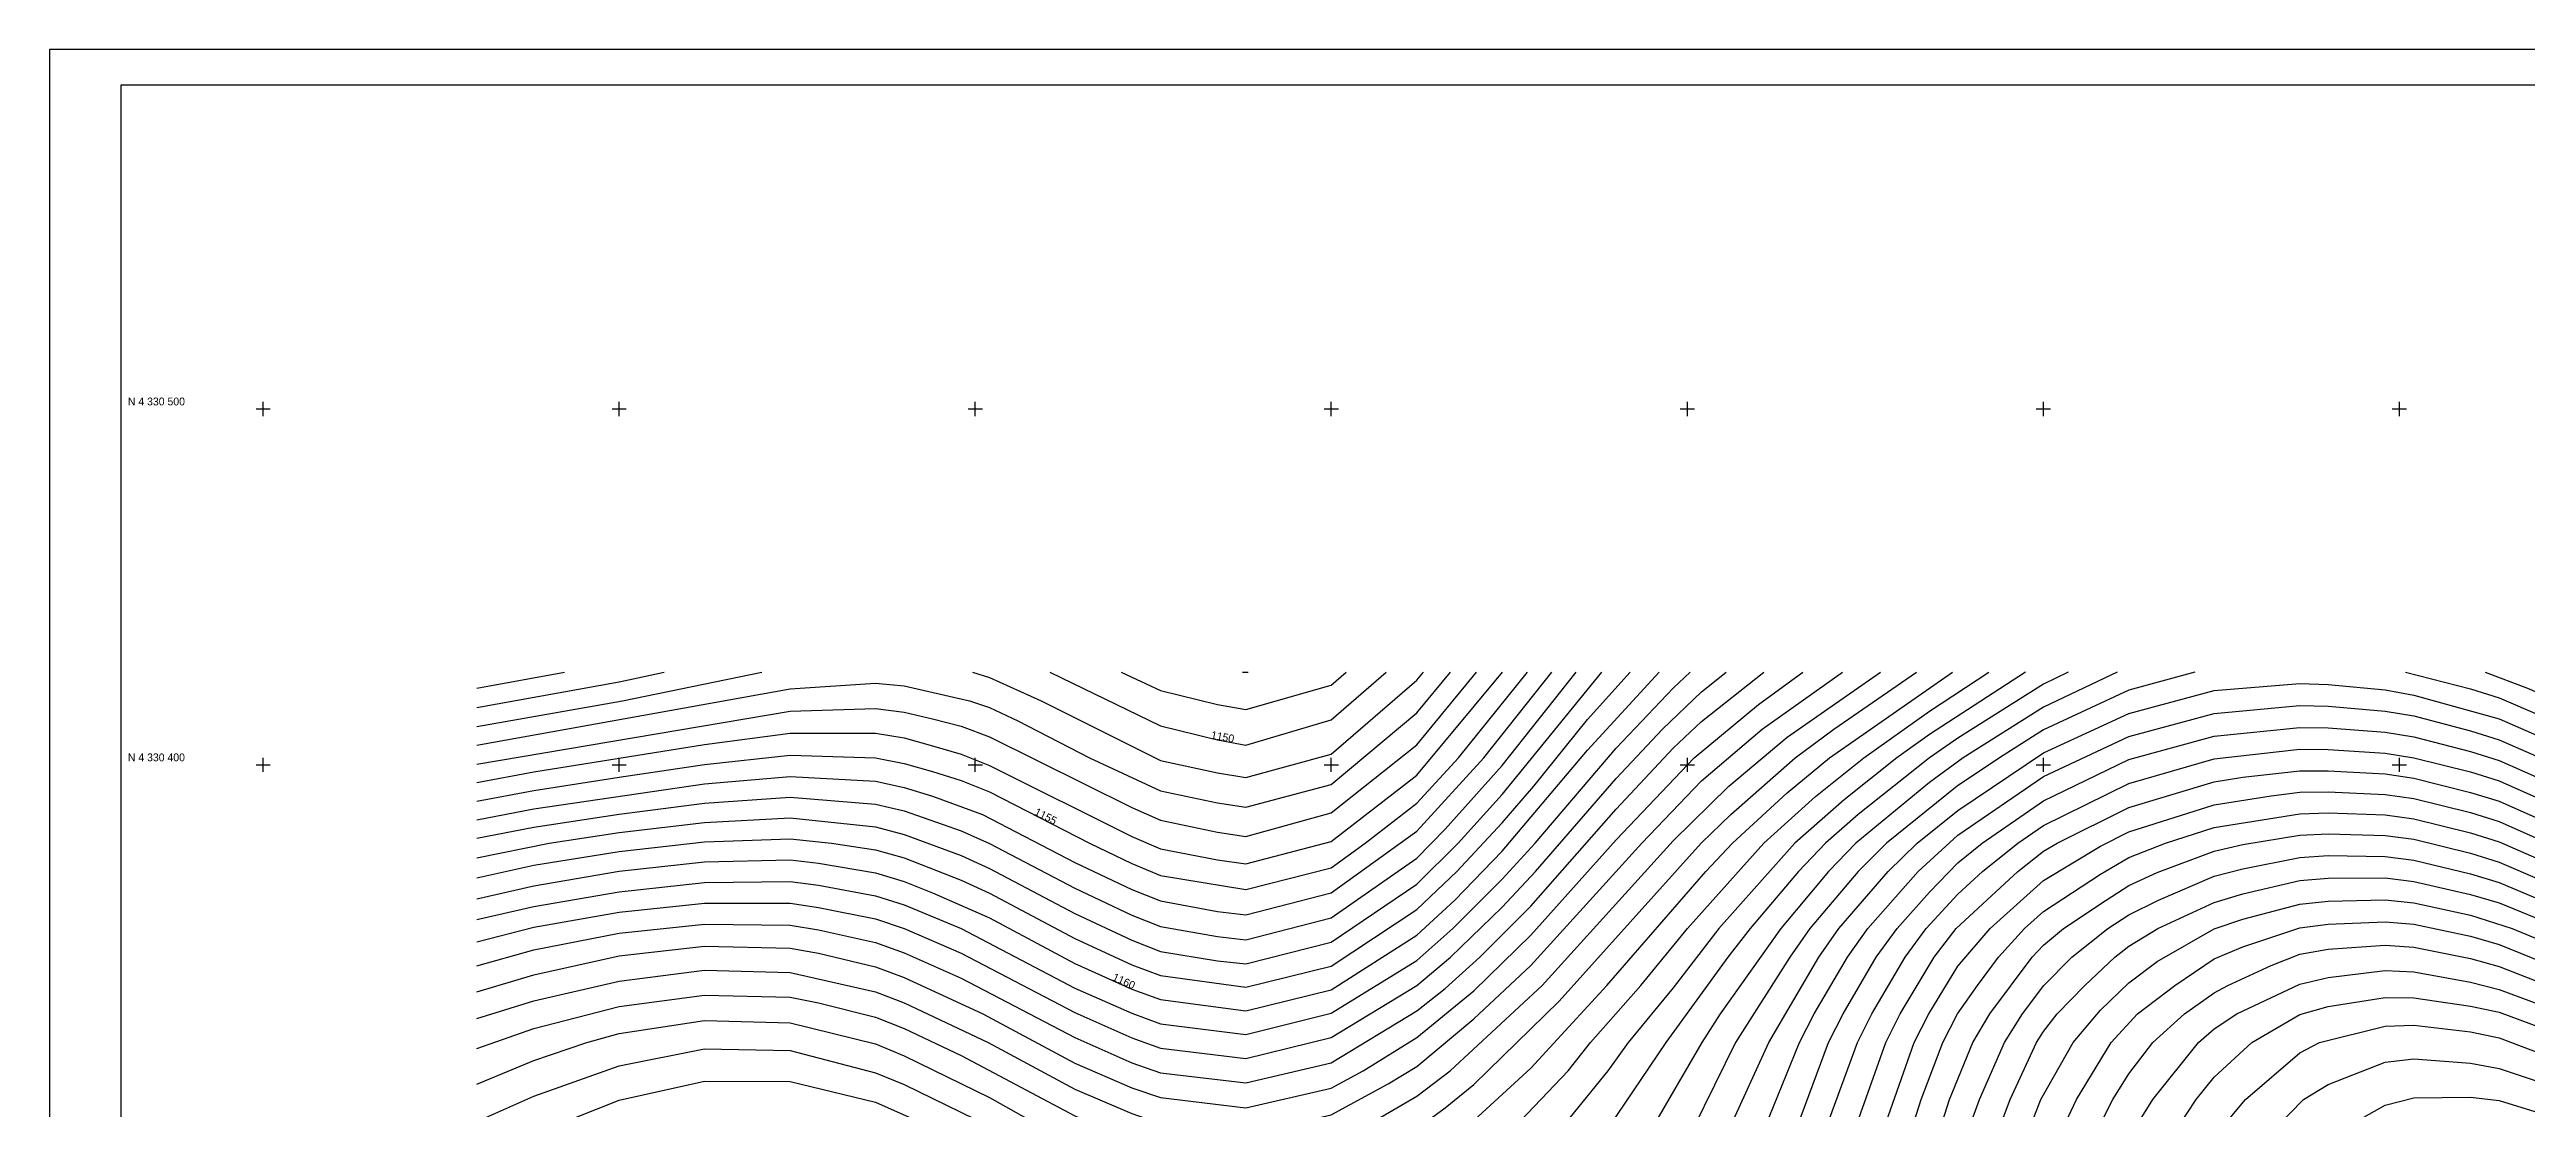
# Model space of a CAD drawing. Header units: metres. Extents: x 469740 to 470929, y 4329760 to 4330601.
# Drawn here: x 469740 to 470436, y 4330303 to 4330601 of the extents above; entities that cross this region are included whole.
import ezdxf
from ezdxf.enums import TextEntityAlignment as Align

# ---------------------------------------------------------------- set-up
doc = ezdxf.new("R2010")
doc.units = ezdxf.units.M
for name, color, linetype in [('GRID-COORDINATES', 8, 'Continuous'), ('TITLE-FRAME', 7, 'Continuous'), ('TOPO-CONTOUR-MAJOR', 8, 'Continuous'), ('TOPO-CONTOUR-MINOR', 252, 'Continuous'), ('TOPO-TEXT', 8, 'Continuous')]:
    doc.layers.add(name, color=color, linetype=linetype)

# ---------------------------------------------------------------- blocks, each defined once
blk = doc.blocks.new('FRAME_A0')
at = {"layer": 'TITLE-FRAME'}
for points in [[(0, 0), (1189, 0), (1189, 841), (0, 841)], [(20, 10), (1179, 10), (1179, 831), (20, 831)]]:
    blk.add_lwpolyline(points, close=True, dxfattribs=at)

msp = doc.modelspace()

# ---------------------------------------------------------------- linework, layer by layer
at = {"layer": 'GRID-COORDINATES'}
for p, q in [((469798, 4330500), (469802, 4330500)), ((469800, 4330498), (469800, 4330502)), ((469898, 4330500), (469902, 4330500)), ((469900, 4330498), (469900, 4330502)), ((469998, 4330500), (470002, 4330500)), ((470000, 4330498), (470000, 4330502)), ((470098, 4330500), (470102, 4330500)), ((470100, 4330498), (470100, 4330502)), ((470198, 4330500), (470202, 4330500)), ((470200, 4330498), (470200, 4330502)), ((470298, 4330500), (470302, 4330500)), ((470300, 4330498), (470300, 4330502)), ((470398, 4330500), (470402, 4330500)), ((470400, 4330498), (470400, 4330502)), ((469800, 4330398), (469800, 4330402)), ((469900, 4330398), (469900, 4330402)), ((470000, 4330398), (470000, 4330402)), ((470100, 4330398), (470100, 4330402)), ((470200, 4330398), (470200, 4330402)), ((470300, 4330398), (470300, 4330402)), ((470400, 4330398), (470400, 4330402)), ((469798, 4330400), (469802, 4330400)), ((469898, 4330400), (469902, 4330400)), ((469998, 4330400), (470002, 4330400)), ((470098, 4330400), (470102, 4330400)), ((470198, 4330400), (470202, 4330400)), ((470298, 4330400), (470302, 4330400)), ((470398, 4330400), (470402, 4330400))]:
    msp.add_line(p, q, dxfattribs=at)
at = {"layer": 'TOPO-CONTOUR-MAJOR'}
for points in [[(469860, 4330416.11), (469900, 4330423.32), (469912.62, 4330426)], [(469860, 4330389.78), (469876, 4330392.82), (469900, 4330396.57), (469924, 4330400.08), (469948, 4330402.7), (469972, 4330401.93), (469980, 4330400.42), (469988, 4330398.11), (469996, 4330395.63), (470004, 4330392.41), (470032.09, 4330378), (470044, 4330372.23), (470052, 4330368.93), (470076, 4330364.94), (470100, 4330371.08), (470109.54, 4330378), (470124, 4330389.19), (470135.7, 4330402), (470155.06, 4330426)], [(469860, 4330362.37), (469876, 4330366.03), (469900, 4330370.12), (469924, 4330372.75), (469948, 4330373.28), (469956, 4330372.37), (469972, 4330369.68), (469980, 4330367.23), (469988, 4330364.07), (470004, 4330357.01), (470028, 4330344.2), (470044, 4330336.98), (470052, 4330334.03), (470076, 4330330.89), (470100, 4330336.8), (470124, 4330352.18), (470134.71, 4330362), (470148, 4330375.7), (470172, 4330404.16), (470192.09, 4330426)], [(469860, 4330328.74), (469876, 4330333.66), (469900, 4330339.25), (469924, 4330342.31), (469948, 4330341.68), (469972, 4330336.17), (469980, 4330333.17), (470003.61, 4330322), (470028, 4330308.87), (470044, 4330302.02), (470052, 4330299.23), (470076, 4330296.11), (470100, 4330301.67), (470116, 4330310.37), (470124, 4330315.25), (470140, 4330328.6), (470156, 4330343.57), (470187.25, 4330378), (470204, 4330395.49), (470221.04, 4330410), (470243.58, 4330426)], [(470020.97, 4330426), (470052, 4330410.97), (470068, 4330407.02), (470076, 4330405.57), (470100, 4330412.61), (470115.44, 4330426)], [(470294.94, 4330426), (470268, 4330408.53), (470258.83, 4330402), (470244, 4330390.19), (470230.19, 4330378), (470208.82, 4330354), (470196, 4330337.31), (470183.35, 4330322), (470177.68, 4330314), (470164.65, 4330298)], [(470221.77, 4330298), (470231.46, 4330322), (470235.58, 4330330), (470244.98, 4330346), (470250.71, 4330354), (470264.86, 4330370), (470276, 4330380.24), (470300, 4330396.71), (470324, 4330407.99), (470348, 4330414.42), (470372, 4330416.67), (470380, 4330416.45), (470396, 4330415.09), (470404, 4330413.73), (470420, 4330409.6), (470428, 4330407.05), (470452, 4330396.5)], [(470263.17, 4330298), (470265.7, 4330306), (470271.72, 4330322), (470275.91, 4330330), (470281.5, 4330338), (470287.36, 4330346), (470294.73, 4330354), (470300, 4330358.77), (470316, 4330369.32), (470324, 4330373.95), (470334.28, 4330378), (470348, 4330382.36), (470372, 4330386.27), (470380, 4330386.5), (470396, 4330385.92), (470404, 4330384.79), (470420, 4330380.88), (470428, 4330378.35), (470452, 4330367.85)], [(470460, 4330164.58), (470428, 4330185.03), (470404, 4330197.27), (470351.62, 4330218), (470334.62, 4330226), (470324, 4330234.08), (470308.19, 4330250), (470301.16, 4330274), (470302.29, 4330282), (470305.54, 4330298), (470309.34, 4330306), (470319.06, 4330322), (470326.42, 4330330), (470336.89, 4330338), (470348, 4330345.52), (470356, 4330348.9), (470372, 4330354.21), (470380, 4330355.26), (470396, 4330355.93), (470404, 4330355.23), (470420, 4330351.82), (470428, 4330349.53), (470452, 4330339.75)], [(470436, 4330218.06), (470419.36, 4330226), (470405.82, 4330234), (470374.74, 4330250), (470369.03, 4330258), (470358.74, 4330274), (470360.32, 4330282), (470365.33, 4330298), (470373.09, 4330306), (470380, 4330310.14), (470396, 4330316.43), (470404, 4330317.43), (470420, 4330316.17), (470428, 4330314.68), (470452, 4330306.72)]]:
    msp.add_lwpolyline(points, dxfattribs=at)
at = {"layer": 'TOPO-CONTOUR-MINOR'}
for points in [[(469860, 4330421.5), (469884.65, 4330426)], [(469860, 4330410.81), (469900.88, 4330418), (469940.1, 4330426)], [(469860, 4330405.5), (469948, 4330421.37), (469972, 4330422.97), (469980, 4330422.2), (469998.42, 4330418), (470004, 4330416.11), (470012, 4330412.41), (470032.11, 4330402), (470052, 4330392.7), (470068, 4330389.31), (470076, 4330388.09), (470100, 4330394.52), (470124, 4330414.59), (470133.45, 4330426)], [(469860, 4330400.22), (469948, 4330415.09), (469972, 4330415.87), (469980, 4330414.83), (469988, 4330412.93), (469996, 4330410.87), (470004, 4330407.87), (470044, 4330387.97), (470052, 4330384.49), (470068, 4330381.06), (470076, 4330379.83), (470100, 4330386.48), (470124, 4330405.58), (470140.78, 4330426)], [(469860, 4330394.99), (469876, 4330398), (469924, 4330405.67), (469948, 4330408.89), (469972, 4330408.9), (469980, 4330407.57), (469988, 4330405.36), (469996, 4330402.96), (470004, 4330399.85), (470044, 4330379.87), (470052, 4330376.42), (470068, 4330373.27), (470076, 4330372.16), (470100, 4330378.47), (470124, 4330397.12), (470148.11, 4330426)], [(469860, 4330384.58), (469876, 4330387.67), (469924, 4330394.62), (469948, 4330396.76), (469972, 4330395.4), (469980, 4330393.66), (469988, 4330391.18), (470002.04, 4330386), (470028, 4330372.57), (470044, 4330364.96), (470052, 4330361.74), (470068, 4330358.82), (470076, 4330357.82), (470100, 4330364.02), (470124, 4330381.35), (470142.8, 4330402), (470161.91, 4330426)], [(469860, 4330379.37), (469876, 4330382.51), (469900, 4330386.17), (469924, 4330389.21), (469948, 4330390.89), (469972, 4330388.96), (469980, 4330387.05), (469996, 4330381.48), (470004, 4330377.89), (470028, 4330365.37), (470044, 4330357.79), (470052, 4330354.55), (470068, 4330351.76), (470076, 4330350.83), (470100, 4330357.02), (470124, 4330373.77), (470132, 4330381.91), (470148, 4330399.82), (470168.75, 4330426)], [(469860, 4330373.88), (469880.31, 4330378), (469900, 4330380.99), (469924, 4330383.81), (469948, 4330385.07), (469972, 4330382.56), (469980, 4330380.44), (469996, 4330374.51), (470004, 4330370.85), (470028, 4330358.25), (470044, 4330350.7), (470052, 4330347.57), (470068, 4330344.93), (470076, 4330344.06), (470100, 4330350.13), (470124, 4330366.49), (470135.65, 4330378), (470148, 4330391.7), (470176, 4330426)], [(469860, 4330368.22), (469876, 4330371.76), (469900, 4330375.65), (469924, 4330378.41), (469948, 4330379.25), (469959.64, 4330378), (469972, 4330376.14), (469980, 4330373.83), (469996, 4330367.63), (470004, 4330363.92), (470028, 4330351.18), (470044, 4330343.78), (470052, 4330340.78), (470076, 4330337.48), (470100, 4330343.41), (470124, 4330359.33), (470135.28, 4330370), (470148, 4330383.68), (470156.92, 4330394), (470172, 4330412.75), (470183.9, 4330426)], [(469860, 4330356.52), (469876, 4330360.23), (469900, 4330364.36), (469924, 4330366.98), (469948, 4330367.22), (469956, 4330366.17), (469972, 4330363.19), (469980, 4330360.62), (469996, 4330353.99), (470028, 4330337.29), (470044, 4330330.18), (470052, 4330327.25), (470076, 4330324.22), (470100, 4330330.2), (470124, 4330345.06), (470134.1, 4330354), (470148, 4330367.83), (470157.23, 4330378), (470180, 4330404.72), (470196, 4330421.53), (470200.83, 4330426)], [(469860, 4330350.3), (469876, 4330354.42), (469900, 4330358.59), (469924, 4330361.12), (469948, 4330361.09), (469956, 4330359.93), (469972, 4330356.71), (469980, 4330354.02), (469996, 4330347.07), (470028, 4330330.38), (470044, 4330323.29), (470052, 4330320.4), (470076, 4330317.44), (470100, 4330323.4), (470124.05, 4330338), (470133.52, 4330346), (470148, 4330360.02), (470157.39, 4330370), (470180, 4330396.15), (470193.05, 4330410), (470204, 4330420.5), (470210.92, 4330426)], [(469860, 4330343.52), (469876, 4330348), (469900, 4330352.7), (469924, 4330355.27), (469948, 4330354.96), (469956, 4330353.67), (469972, 4330350.06), (469980, 4330347.21), (469996, 4330340.05), (470028, 4330323.35), (470044, 4330316.28), (470052, 4330313.45), (470076, 4330310.6), (470100, 4330316.3), (470124, 4330330.87), (470132, 4330337.19), (470141.72, 4330346), (470156, 4330360.32), (470180, 4330387.55), (470196, 4330404.67), (470204, 4330412.21), (470221.5, 4330426)], [(469860, 4330336.19), (469876, 4330340.96), (469900, 4330346.33), (469924, 4330349), (469948, 4330348.49), (469956, 4330347.07), (469972, 4330343.2), (469980, 4330340.21), (470002.11, 4330330), (470028, 4330316.13), (470044, 4330309.24), (470052, 4330306.5), (470076, 4330303.64), (470100, 4330309.13), (470108.91, 4330314), (470124, 4330323.41), (470140, 4330336.53), (470156, 4330352.12), (470180, 4330378.94), (470201.92, 4330402), (470220, 4330416.97), (470232.42, 4330426)], [(469860, 4330320.28), (469876, 4330325.95), (469900, 4330332.13), (469924, 4330335.32), (469948, 4330334.7), (469956, 4330333.14), (469972, 4330329.08), (469980, 4330325.94), (469996, 4330318.33), (470028, 4330301.4), (470044, 4330294.08), (470052, 4330290.93), (470076, 4330287.48), (470100, 4330292.88), (470124, 4330306.92), (470133.41, 4330314), (470159.27, 4330338), (470196, 4330378.65), (470211.65, 4330394), (470228, 4330407.74), (470254.28, 4330426)], [(469860, 4330310.29), (469876, 4330316.9), (469890.89, 4330322), (469900, 4330324.47), (469924, 4330328.17), (469948, 4330327.53), (469972, 4330321.62), (469980, 4330318.25), (470004, 4330306.53), (470028, 4330293.08), (470044, 4330285.47), (470052, 4330282.42), (470076, 4330278.65), (470100, 4330283.07), (470108, 4330287.1), (470116, 4330291.93), (470132, 4330303.65), (470140, 4330310.17), (470164, 4330333.57), (470203.85, 4330378), (470212.18, 4330386), (470230.32, 4330402), (470241.13, 4330410), (470264.35, 4330426)], [(469999.2, 4330426), (470004, 4330424.53), (470018.55, 4330418), (470052, 4330401.21), (470068, 4330397.71), (470076, 4330396.45), (470100, 4330403.01), (470124, 4330423.76), (470125.85, 4330426)], [(470041.01, 4330426), (470052, 4330420.93), (470068, 4330417), (470076, 4330415.58), (470100, 4330422.34), (470104.17, 4330426)], [(470075.03, 4330426), (470076.63, 4330426)], [(470137.79, 4330298), (470156, 4330314.72), (470177.4, 4330338), (470205.22, 4330370), (470212.68, 4330378), (470228, 4330392.11), (470239.96, 4330402), (470274.44, 4330426)], [(470151.23, 4330298), (470166.5, 4330314), (470172.81, 4330322), (470186.94, 4330338), (470200.02, 4330354), (470221.5, 4330378), (470236, 4330391.12), (470249.53, 4330402), (470268, 4330415.09), (470284.68, 4330426)], [(470306.97, 4330426), (470300, 4330422.69), (470276, 4330407.5), (470268, 4330401.97), (470247.96, 4330386), (470238.76, 4330378), (470231.23, 4330370), (470217.61, 4330354), (470211.41, 4330346), (470193.98, 4330322), (470177.75, 4330298)], [(470320.7, 4330426), (470300, 4330416.2), (470277.49, 4330402), (470268, 4330395.02), (470247.33, 4330378), (470239.61, 4330370), (470226.22, 4330354), (470209.25, 4330330), (470204.1, 4330322), (470190.13, 4330298)], [(470342.57, 4330426), (470324, 4330420.99), (470300, 4330409.8), (470287.63, 4330402), (470275.77, 4330394), (470255.92, 4330378), (470247.99, 4330370), (470234.43, 4330354), (470228.81, 4330346), (470213.56, 4330322), (470201.76, 4330298)], [(470211.94, 4330298), (470222.85, 4330322), (470236.9, 4330346), (470242.56, 4330354), (470256.41, 4330370), (470264.51, 4330378), (470276, 4330387.21), (470300, 4330403.4), (470324, 4330414.46), (470348, 4330420.86), (470372, 4330422.9), (470380, 4330422.6), (470396, 4330421.05), (470404, 4330419.62), (470428, 4330412.93), (470452, 4330402.39)], [(470401.73, 4330426), (470420, 4330421.35), (470428, 4330418.81), (470452, 4330408.51), (470476, 4330395.23), (470518.93, 4330370), (470548, 4330354.43), (470564, 4330346.49)], [(470424.1, 4330426), (470436, 4330421.52), (470452, 4330414.64), (470476, 4330401.34), (470524, 4330372.92), (470564, 4330352.01)], [(470230.72, 4330298), (470239.63, 4330322), (470243.72, 4330330), (470253.08, 4330346), (470258.91, 4330354), (470268, 4330364.21), (470276, 4330372.46), (470282.81, 4330378), (470300, 4330389.85), (470324, 4330401.51), (470348, 4330408.04), (470372, 4330410.53), (470380, 4330410.4), (470396, 4330409.19), (470404, 4330407.86), (470420, 4330403.75), (470428, 4330401.2), (470452, 4330390.67)], [(470239.02, 4330298), (470247.77, 4330322), (470251.82, 4330330), (470261.2, 4330346), (470267.12, 4330354), (470276, 4330363.66), (470282.93, 4330370), (470292.84, 4330378), (470300, 4330382.94), (470324, 4330394.79), (470348, 4330401.65), (470372, 4330404.4), (470380, 4330404.34), (470396, 4330403.28), (470404, 4330402), (470420, 4330397.99), (470428, 4330395.46), (470452, 4330384.87)], [(470247.27, 4330298), (470255.79, 4330322), (470259.81, 4330330), (470269.34, 4330346), (470275.47, 4330354), (470292.86, 4330370), (470300, 4330375.72), (470303.91, 4330378), (470324, 4330387.99), (470348, 4330395.23), (470356, 4330396.5), (470372, 4330398.32), (470380, 4330398.35), (470396, 4330397.46), (470404, 4330396.24), (470420, 4330392.27), (470428, 4330389.75), (470452, 4330379.08)], [(470255.32, 4330298), (470263.73, 4330322), (470267.8, 4330330), (470276, 4330343.41), (470285.06, 4330354), (470300, 4330367.54), (470316, 4330377.1), (470324, 4330381.19), (470348, 4330388.8), (470364, 4330391.27), (470372, 4330392.28), (470380, 4330392.41), (470396, 4330391.68), (470404, 4330390.51), (470420, 4330386.57), (470428, 4330384.05), (470452, 4330373.43)], [(470271.06, 4330298), (470273.64, 4330306), (470280.18, 4330322), (470285, 4330330), (470296.86, 4330346), (470300, 4330349.37), (470305.67, 4330354), (470317.62, 4330362), (470324, 4330366.06), (470332, 4330369.75), (470348, 4330375.75), (470356, 4330377.59), (470372, 4330380.25), (470380, 4330380.58), (470396, 4330380.16), (470404, 4330379.08), (470420, 4330375.15), (470428, 4330372.65), (470452, 4330362.33)], [(470279.2, 4330298), (470282.06, 4330306), (470289.1, 4330322), (470294.1, 4330330), (470300.12, 4330338), (470308.03, 4330346), (470318.12, 4330354), (470324, 4330357.87), (470332.37, 4330362), (470348, 4330368.68), (470356, 4330370.8), (470372, 4330374), (470380, 4330374.48), (470396, 4330374.25), (470404, 4330373.21), (470420, 4330369.38), (470428, 4330366.93), (470452, 4330356.81)], [(470287.71, 4330298), (470290.67, 4330306), (470298.02, 4330322), (470300, 4330325.1), (470303.89, 4330330), (470311.64, 4330338), (470320.03, 4330346), (470324, 4330349.08), (470332.17, 4330354), (470348, 4330361.3), (470356, 4330363.72), (470372, 4330367.51), (470380, 4330368.18), (470396, 4330368.21), (470404, 4330367.26), (470420, 4330363.57), (470428, 4330361.21), (470444, 4330354.69)], [(470296.21, 4330298), (470299.29, 4330306), (470308.34, 4330322), (470316, 4330331.04), (470324, 4330338.78), (470332, 4330344.77), (470348, 4330353.91), (470356, 4330356.6), (470372, 4330360.86), (470380, 4330361.72), (470396, 4330362.07), (470404, 4330361.25), (470420, 4330357.77), (470431.68, 4330354), (470452, 4330345.56)], [(470444, 4330181.94), (470428, 4330191.67), (470396, 4330207.37), (470348, 4330226.51), (470327.2, 4330242), (470318.62, 4330250), (470311.07, 4330274), (470312.21, 4330282), (470315.52, 4330298), (470319.52, 4330306), (470324, 4330313.2), (470330.75, 4330322), (470339.67, 4330330), (470348, 4330335.95), (470351.84, 4330338), (470364, 4330343.63), (470372, 4330346.77), (470380, 4330348.18), (470396, 4330349.35), (470404, 4330348.77), (470420, 4330345.57), (470428, 4330343.32), (470452, 4330333.95)], [(470436, 4330193.93), (470428, 4330198.5), (470404, 4330210.76), (470365.81, 4330226), (470348, 4330236.42), (470330.14, 4330250), (470324, 4330264.73), (470320.98, 4330274), (470322.12, 4330282), (470325.77, 4330298), (470330.7, 4330306), (470343.56, 4330322), (470348, 4330325.82), (470354.31, 4330330), (470372, 4330338.35), (470380, 4330340.28), (470396, 4330342.17), (470404, 4330341.8), (470420, 4330338.89), (470428, 4330336.89), (470452, 4330327.98)], [(470444, 4330196.5), (470428, 4330205.94), (470412, 4330214.15), (470396, 4330221.17), (470383.61, 4330226), (470364, 4330236.72), (470348, 4330246.32), (470343.15, 4330250), (470332.29, 4330274), (470333.65, 4330282), (470337.69, 4330298), (470342.93, 4330306), (470348, 4330312.19), (470358.55, 4330322), (470372, 4330329.8), (470380, 4330332.09), (470396, 4330334.61), (470404, 4330334.54), (470420, 4330332.21), (470428, 4330330.46), (470452, 4330321.59)], [(470436, 4330209.55), (470420, 4330217.81), (470401.76, 4330226), (470372, 4330241.81), (470357.89, 4330250), (470348, 4330266.6), (470344.56, 4330274), (470345.85, 4330282), (470350.13, 4330298), (470356.79, 4330306), (470372, 4330319.05), (470377.55, 4330322), (470396, 4330326.6), (470404, 4330326.88), (470420, 4330324.95), (470428, 4330323.32), (470452, 4330314.16)], [(469860, 4330299.75), (469876, 4330306.94), (469900, 4330315.41), (469924, 4330320.23), (469948, 4330319.71), (469972, 4330313.43), (469980, 4330310.21), (470004, 4330298.51)], [(469880.46, 4330298), (469900, 4330305.8), (469924, 4330311.11), (469948, 4330311.06), (469972, 4330305.19), (469988.19, 4330298)], [(470438.19, 4330226), (470420, 4330237.04), (470394.08, 4330250), (470374.91, 4330274), (470376.89, 4330282), (470380, 4330289.49), (470384.64, 4330298), (470396, 4330304.38), (470404, 4330306.39), (470420, 4330306.58), (470428, 4330305.67), (470452.95, 4330298)]]:
    msp.add_lwpolyline(points, dxfattribs=at)

# ---------------------------------------------------------------- block references
at = {"layer": 'TITLE-FRAME'}
msp.add_blockref('FRAME_A0', (469740, 4329760), dxfattribs=at)

# ---------------------------------------------------------------- texts
at = {"layer": 'GRID-COORDINATES'}
for s, p in [('N 4 330 500', (469762, 4330501)), ('N 4 330 400', (469762, 4330401))]:
    msp.add_text(s, height=2.2, dxfattribs=at).set_placement(p)
at = {"layer": 'TOPO-TEXT'}
for s, rotation, p in [('1150', -10.26881, (470069.29, 4330406.78)), ('1155', -27.16403, (470019.29, 4330384.57)), ('1160', -24.27147, (470041.3, 4330338.2))]:
    msp.add_text(s, height=2.2, rotation=rotation, dxfattribs=at).set_placement(p, align=Align.CENTER)

doc.saveas('drawing.dxf')
